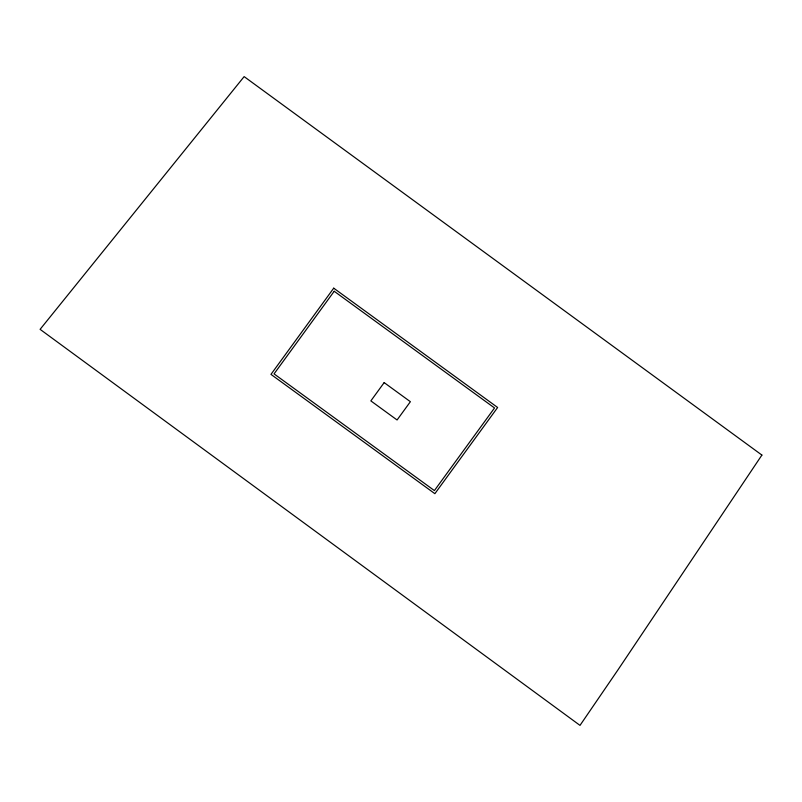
<?xml version="1.0" encoding="UTF-8"?>
<svg xmlns="http://www.w3.org/2000/svg" width="802" height="802" viewBox="0 0 802 802"><rect width="100%" height="100%" fill="white"/><g stroke="black" fill="none" stroke-linecap="round" stroke-linejoin="round"><path stroke-width="1.2" d="M761.9 455.075L617.951 669.891L580.006 725.389L40.1 329.341L244.139 76.611L761.9 455.075M333.712 288.169L270.966 374.374L434.874 493.681L497.631 407.486L333.712 288.169M334.203 291.266L274.063 373.882L434.393 490.583L494.523 407.967L334.203 291.266M384.158 382.614L370.855 400.89L397.08 419.977L410.383 401.702L384.158 382.614"/></g></svg>
